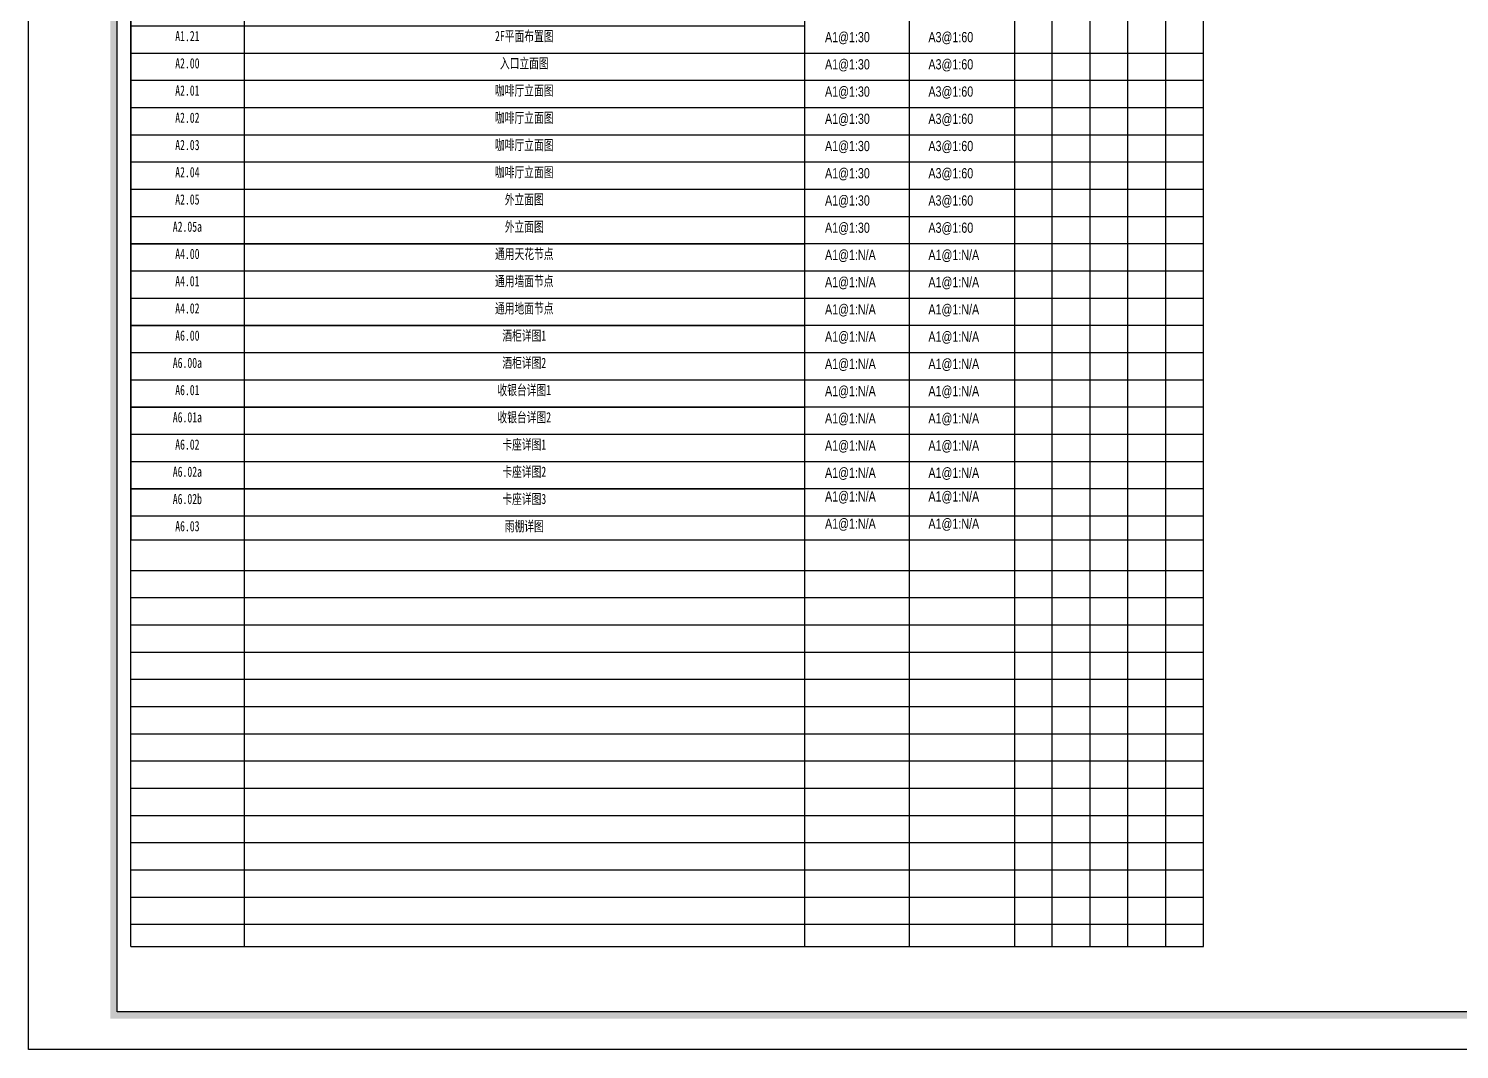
# Paper-space layout 'G2.00 图纸索引' of a CAD drawing. Header units: millimetres. Extents: x 0 to 841, y 0 to 594.
# Drawn here: x 0 to 420.5, y 0 to 299.9 of the extents above; entities that cross this region are included whole.
import ezdxf

# ---------------------------------------------------------------- set-up
doc = ezdxf.new("R2010")
doc.units = ezdxf.units.MM
doc.layers.add('GN_00_A1_V_index$0$A-ANNO-TEXT', color=4, linetype='Continuous', lineweight=30)
doc.layers.add('TB_A1$0$上海中建-图名', color=7, linetype='Continuous')
doc.layers.add('TB_A1$0$上海中建-图框', color=24, linetype='Continuous')
doc.styles.add('GN_00_A1_V_index$0$SIM-00', font='ARIALUNI.ttf', dxfattribs={"width": 0.75})
doc.styles.add('黑体', font='simhei.ttf', dxfattribs={"width": 0.7})

# ---------------------------------------------------------------- blocks, each defined once
blk = doc.blocks.new('TB_A1$0$上海中建A1图框F版')
at = {"layer": 'TB_A1$0$上海中建-图框'}
for p, q in [((0, 0), (0, 59400)), ((84100, 0), (0, 0))]:
    blk.add_line(p, q, dxfattribs=at)
blk.add_lwpolyline([(2600, 58300), (76000, 58300), (76000, 1100), (2600, 1100)], close=True, dxfattribs=at)
for points in [[(2600, 58300), (2400, 58500), (2600, 1100), (2400, 900)], [(2600, 1100), (2400, 900), (83100, 1100), (83100, 900)]]:
    blk.add_trace(points, dxfattribs=at)
blk = doc.blocks.new('TB_A1', base_point=(71770.76, 112758.29))
at = {"layer": 'TB_A1$0$上海中建-图名', "xscale": 0.01, "yscale": 0.01, "zscale": 0.01}
blk.add_blockref('TB_A1$0$上海中建A1图框F版', (0, 0), dxfattribs=at)
blk = doc.blocks.new('*T14')
at = {"color": 0, "linetype": 'ByBlock', "lineweight": -2, "transparency": 16777216}
for p, q in [((0, 0), (198.03, 0)), ((0, 0), (0, -384.03)), ((33.31, 0), (33.31, -384.03)), ((198.03, 0), (198.03, -384.03)), ((0, -9), (198.03, -9)), ((0, -17), (198.03, -17)), ((0, -25), (198.03, -25)), ((0, -33), (198.03, -33)), ((0, -41), (198.03, -41)), ((0, -49), (198.03, -49)), ((0, -57), (198.03, -57)), ((0, -65), (198.03, -65)), ((0, -73), (198.03, -73)), ((0, -81), (198.03, -81)), ((0, -89), (198.03, -89)), ((0, -97), (198.03, -97)), ((0, -105.01), (198.03, -105.01)), ((0, -113.01), (198.03, -113.01)), ((0, -121.01), (198.03, -121.01)), ((0, -129.01), (198.03, -129.01)), ((0, -137.01), (198.03, -137.01)), ((0, -145.01), (198.03, -145.01)), ((0, -153.01), (198.03, -153.01)), ((0, -161.01), (198.03, -161.01)), ((0, -169.01), (198.03, -169.01)), ((0, -177.01), (198.03, -177.01)), ((0, -185.01), (198.03, -185.01)), ((0, -193.01), (198.03, -193.01)), ((0, -201.01), (198.03, -201.01)), ((0, -209.01), (198.03, -209.01)), ((0, -217.01), (198.03, -217.01)), ((0, -225.01), (198.03, -225.01)), ((0, -233.01), (198.03, -233.01)), ((0, -241.01), (198.03, -241.01)), ((0, -249.01), (198.03, -249.01)), ((0, -257.01), (198.03, -257.01)), ((0, -265.01), (198.03, -265.01)), ((0, -273.01), (198.03, -273.01)), ((0, -281.02), (198.03, -281.02)), ((0, -289.02), (198.03, -289.02)), ((0, -297.02), (198.03, -297.02)), ((0, -305.02), (198.03, -305.02)), ((0, -313.02), (198.03, -313.02)), ((0, -321.02), (198.03, -321.02)), ((0, -329.02), (198.03, -329.02)), ((0, -337.02), (198.03, -337.02)), ((0, -345.02), (198.03, -345.02)), ((0, -353.02), (198.03, -353.02)), ((0, -361.02), (198.03, -361.02)), ((0, -369.02), (198.03, -369.02)), ((0, -377.02), (198.03, -377.02)), ((0, -384.03), (198.03, -384.03))]:
    blk.add_line(p, q, dxfattribs=at)
at = {"color": 0, "transparency": 16777216, "char_height": 3, "attachment_point": 2, "style": '黑体'}
for s, insert, width in [('COVER', (16.66, -10.5), 30.3113), ('封面', (115.67, -10.5), 161.7215), ('G2.00', (16.66, -18.5), 30.3113), ('图纸索引', (115.67, -18.5), 161.7215), ('G0.01', (16.66, -26.5), 30.3113), ('缩写和图例符号', (115.67, -26.5), 161.7215), ('G2.02', (16.66, -34.5), 30.3113), ('装饰设计说明（一）', (115.67, -34.5), 161.7215), ('装饰设计说明（二）', (115.67, -42.5), 161.7215), ('G2.02a', (16.66, -42.5), 30.3113), ('G2.02b', (16.66, -50.5), 30.3113), ('装饰设计说明（三）', (115.67, -50.5), 161.7215), ('G0.03', (16.66, -58.5), 30.3113), ('门表', (115.67, -58.5), 161.7215), ('G0.04', (16.66, -66.5), 30.3113), ('门详图1', (115.67, -66.5), 161.7215), ('G0.04a', (16.66, -74.5), 30.3113), ('门详图2', (115.67, -74.5), 161.7215), ('G0.04b', (16.66, -82.5), 30.3113), ('门详图3', (115.67, -82.5), 161.7215), ('G0.05', (16.66, -90.5), 30.3113), ('装饰材料表以及装饰材料做法表', (115.67, -90.5), 161.7215), ('A0.00', (16.66, -98.5), 30.3113), ('首层总平面图', (115.67, -98.5), 161.7215), ('A0.01', (16.66, -106.51), 30.3113), ('消防疏散平面图', (115.67, -106.51), 161.7215), ('A0.02', (16.66, -114.51), 30.3113), ('首层总天花图', (115.67, -114.51), 161.7215), ('A1.00', (16.66, -122.51), 30.3113), ('建筑现状图', (115.67, -122.51), 161.7215), ('拆改新建平面图', (115.67, -130.51), 161.7215), ('A1.00a', (16.66, -130.51), 30.3113), ('A1.01', (16.66, -138.51), 30.3113), ('平面布置图', (115.67, -138.51), 161.7215), ('A1.01a', (16.66, -146.51), 30.3113), ('固定家具索引图', (115.67, -146.51), 161.7215), ('A1.01b', (16.66, -154.51), 30.3113), ('家具尺寸定位图', (115.67, -154.51), 161.7215), ('A1.01c', (16.66, -162.51), 30.3113), ('完成面定位图', (115.67, -162.51), 161.7215), ('A1.02', (16.66, -170.51), 30.3113), ('天花造型尺寸平面图', (115.67, -170.51), 161.7215), ('A1.02a', (16.66, -178.51), 30.3113), ('灯具布置图', (115.67, -178.51), 161.7215), ('A1.02b', (16.66, -186.51), 30.3113), ('综合天花图', (115.67, -186.51), 161.7215), ('A1.03', (16.66, -194.51), 30.3113), ('强弱电插座图', (115.67, -194.51), 161.7215), ('A1.04', (16.66, -202.51), 30.3113), ('地坪布置图', (115.67, -202.51), 161.7215), ('墙面材质图', (115.67, -210.51), 161.7215), ('A1.05', (16.66, -210.51), 30.3113), ('A1.06', (16.66, -218.51), 30.3113), ('立面索引图', (115.67, -218.51), 161.7215), ('A1.11', (16.66, -226.51), 30.3113), ('厨房放大图', (115.67, -226.51), 161.7215), ('A1.21', (16.66, -234.51), 30.3113), ('2F平面布置图', (115.67, -234.51), 161.7215), ('A2.00', (16.66, -242.51), 30.3113), ('入口立面图', (115.67, -242.51), 161.7215), ('A2.01', (16.66, -250.51), 30.3113), ('咖啡厅立面图', (115.67, -250.51), 161.7215), ('A2.02', (16.66, -258.51), 30.3113), ('咖啡厅立面图', (115.67, -258.51), 161.7215), ('A2.03', (16.66, -266.51), 30.3113), ('咖啡厅立面图', (115.67, -266.51), 161.7215), ('A2.04', (16.66, -274.51), 30.3113), ('咖啡厅立面图', (115.67, -274.51), 161.7215), ('A2.05', (16.66, -282.52), 30.3113), ('外立面图', (115.67, -282.52), 161.7215), ('外立面图', (115.67, -290.52), 161.7215), ('A2.05a', (16.66, -290.52), 30.3113), ('A4.00', (16.66, -298.52), 30.3113), ('通用天花节点', (115.67, -298.52), 161.7215), ('A4.01', (16.66, -306.52), 30.3113), ('通用墙面节点', (115.67, -306.52), 161.7215), ('A4.02', (16.66, -314.52), 30.3113), ('通用地面节点', (115.67, -314.52), 161.7215), ('A6.00', (16.66, -322.52), 30.3113), ('酒柜详图1', (115.67, -322.52), 161.7215), ('A6.00a', (16.66, -330.52), 30.3113), ('酒柜详图2', (115.67, -330.52), 161.7215), ('A6.01', (16.66, -338.52), 30.3113), ('收银台详图1', (115.67, -338.52), 161.7215), ('A6.01a', (16.66, -346.52), 30.3113), ('收银台详图2', (115.67, -346.52), 161.7215), ('A6.02', (16.66, -354.52), 30.3113), ('卡座详图1', (115.67, -354.52), 161.7215), ('A6.02a', (16.66, -362.52), 30.3113), ('卡座详图2', (115.67, -362.52), 161.7215), ('A6.02b', (16.66, -370.52), 30.3113), ('卡座详图3', (115.67, -370.52), 161.7215), ('雨棚详图', (115.67, -378.52), 161.7215), ('A6.03', (16.66, -378.52), 30.3113)]:
    blk.add_mtext(s, dxfattribs=dict(at, insert=insert, width=width))

psp = doc.layouts.new('G2.00 图纸索引')

# ---------------------------------------------------------------- linework, layer by layer
at = {"color": 4}
for p, q in [((30, 30.26), (30, 579)), ((63.31, 579), (63.31, 30.26)), ((228.03, 579), (228.03, 30.26)), ((289.75, 579), (289.75, 30.26)), ((289.75, 579), (289.75, 30.26)), ((300.86, 30.26), (300.86, 579)), ((311.97, 30.26), (311.97, 579)), ((323.07, 30.26), (323.07, 579)), ((334.18, 30.26), (334.18, 579)), ((345.29, 30.26), (345.29, 579)), ((258.89, 30.26), (258.89, 524.75)), ((30, 292.75), (345.29, 292.75)), ((30, 284.75), (345.29, 284.75)), ((30, 276.75), (345.29, 276.75)), ((30, 268.75), (345.29, 268.75)), ((30, 260.75), (345.29, 260.75)), ((30, 252.75), (345.29, 252.75)), ((30, 244.75), (345.29, 244.75)), ((30, 236.75), (345.29, 236.75)), ((30, 228.75), (345.29, 228.75)), ((30, 220.75), (345.29, 220.75)), ((30, 212.75), (345.29, 212.75)), ((30, 204.75), (345.29, 204.75)), ((30, 196.75), (345.29, 196.75)), ((30, 188.75), (345.29, 188.75)), ((30, 180.75), (345.29, 180.75)), ((30, 172.75), (345.29, 172.75)), ((30, 164.75), (345.29, 164.75)), ((30, 156.75), (345.29, 156.75)), ((30, 156.75), (345.29, 156.75)), ((30, 149.72), (345.29, 149.72)), ((30, 140.75), (345.29, 140.75)), ((30, 132.75), (345.29, 132.75)), ((30, 124.75), (345.29, 124.75)), ((30, 116.75), (345.29, 116.75)), ((30, 108.75), (345.29, 108.75)), ((30, 100.75), (345.29, 100.75)), ((30, 92.75), (345.29, 92.75)), ((30, 84.75), (345.29, 84.75)), ((30, 76.75), (345.29, 76.75)), ((30, 68.75), (345.29, 68.75)), ((30, 60.75), (345.29, 60.75)), ((30, 52.75), (345.29, 52.75)), ((30, 44.75), (345.29, 44.75)), ((30, 36.75), (345.29, 36.75)), ((30, 30.26), (345.29, 30.26))]:
    psp.add_line(p, q, dxfattribs=at)

# ---------------------------------------------------------------- block references
for name, p in [('TB_A1', (71770.76, 112758.29)), ('*T14', (30, 533.75))]:
    psp.add_blockref(name, p)

# ---------------------------------------------------------------- texts
at = {"layer": 'GN_00_A1_V_index$0$A-ANNO-TEXT', "char_height": 3.0039, "width": 15.5245, "attachment_point": 1, "style": 'GN_00_A1_V_index$0$SIM-00'}
for s, insert in [('{\\fArial Unicode MS|b0|i0|c129|p50;A1@1:}3{\\fArial Unicode MS|b0|i0|c129|p50;0}', (234.06, 298.93)), ('{\\fArial Unicode MS|b0|i0|c129|p50;A3@1:}6{\\fArial Unicode MS|b0|i0|c129|p50;0}', (264.45, 298.93)), ('{\\fArial Unicode MS|b0|i0|c129|p50;A1@1:}3{\\fArial Unicode MS|b0|i0|c129|p50;0}', (234.06, 290.93)), ('{\\fArial Unicode MS|b0|i0|c129|p50;A3@1:}6{\\fArial Unicode MS|b0|i0|c129|p50;0}', (264.45, 290.93)), ('{\\fArial Unicode MS|b0|i0|c129|p50;A1@1:}3{\\fArial Unicode MS|b0|i0|c129|p50;0}', (234.06, 282.93)), ('{\\fArial Unicode MS|b0|i0|c129|p50;A3@1:}6{\\fArial Unicode MS|b0|i0|c129|p50;0}', (264.45, 282.93)), ('{\\fArial Unicode MS|b0|i0|c129|p50;A1@1:}3{\\fArial Unicode MS|b0|i0|c129|p50;0}', (234.06, 274.93)), ('{\\fArial Unicode MS|b0|i0|c129|p50;A3@1:}6{\\fArial Unicode MS|b0|i0|c129|p50;0}', (264.45, 274.93)), ('{\\fArial Unicode MS|b0|i0|c129|p50;A1@1:}3{\\fArial Unicode MS|b0|i0|c129|p50;0}', (234.06, 266.93)), ('{\\fArial Unicode MS|b0|i0|c129|p50;A3@1:}6{\\fArial Unicode MS|b0|i0|c129|p50;0}', (264.45, 266.93)), ('{\\fArial Unicode MS|b0|i0|c129|p50;A1@1:}3{\\fArial Unicode MS|b0|i0|c129|p50;0}', (234.06, 258.93)), ('{\\fArial Unicode MS|b0|i0|c129|p50;A3@1:}6{\\fArial Unicode MS|b0|i0|c129|p50;0}', (264.45, 258.93)), ('{\\fArial Unicode MS|b0|i0|c129|p50;A1@1:}3{\\fArial Unicode MS|b0|i0|c129|p50;0}', (234.06, 250.93)), ('{\\fArial Unicode MS|b0|i0|c129|p50;A3@1:}6{\\fArial Unicode MS|b0|i0|c129|p50;0}', (264.45, 250.93)), ('{\\fArial Unicode MS|b0|i0|c129|p50;A1@1:}3{\\fArial Unicode MS|b0|i0|c129|p50;0}', (234.06, 242.93)), ('{\\fArial Unicode MS|b0|i0|c129|p50;A3@1:}6{\\fArial Unicode MS|b0|i0|c129|p50;0}', (264.45, 242.93)), ('{\\fArial Unicode MS|b0|i0|c129|p50;A1@1:N/A}', (234.06, 234.93)), ('{\\fArial Unicode MS|b0|i0|c129|p50;A1@1:N/A}\\P', (264.45, 234.93)), ('{\\fArial Unicode MS|b0|i0|c129|p50;A1@1:N/A}', (234.06, 226.93)), ('{\\fArial Unicode MS|b0|i0|c129|p50;A1@1:N/A}\\P', (264.45, 226.93)), ('{\\fArial Unicode MS|b0|i0|c129|p50;A1@1:N/A}', (234.06, 218.93)), ('{\\fArial Unicode MS|b0|i0|c129|p50;A1@1:N/A}\\P', (264.45, 218.93)), ('{\\fArial Unicode MS|b0|i0|c129|p50;A1@1:N/A}', (234.06, 210.93)), ('{\\fArial Unicode MS|b0|i0|c129|p50;A1@1:N/A}\\P', (264.45, 210.93)), ('{\\fArial Unicode MS|b0|i0|c129|p50;A1@1:N/A}', (234.06, 202.93)), ('{\\fArial Unicode MS|b0|i0|c129|p50;A1@1:N/A}\\P', (264.45, 202.93)), ('{\\fArial Unicode MS|b0|i0|c129|p50;A1@1:N/A}', (234.06, 194.93)), ('{\\fArial Unicode MS|b0|i0|c129|p50;A1@1:N/A}\\P', (264.45, 194.93)), ('{\\fArial Unicode MS|b0|i0|c129|p50;A1@1:N/A}', (234.06, 186.93)), ('{\\fArial Unicode MS|b0|i0|c129|p50;A1@1:N/A}\\P', (264.45, 186.93)), ('{\\fArial Unicode MS|b0|i0|c129|p50;A1@1:N/A}', (234.06, 178.93)), ('{\\fArial Unicode MS|b0|i0|c129|p50;A1@1:N/A}\\P', (264.45, 178.93)), ('{\\fArial Unicode MS|b0|i0|c129|p50;A1@1:N/A}', (234.06, 170.93)), ('{\\fArial Unicode MS|b0|i0|c129|p50;A1@1:N/A}\\P', (264.45, 170.93)), ('{\\fArial Unicode MS|b0|i0|c129|p50;A1@1:N/A}', (234.06, 163.97)), ('{\\fArial Unicode MS|b0|i0|c129|p50;A1@1:N/A}\\P', (264.45, 163.97)), ('{\\fArial Unicode MS|b0|i0|c129|p50;A1@1:N/A}', (234.06, 155.97)), ('{\\fArial Unicode MS|b0|i0|c129|p50;A1@1:N/A}\\P', (264.45, 155.97))]:
    psp.add_mtext(s, dxfattribs=dict(at, insert=insert))

doc.saveas('drawing.dxf')
